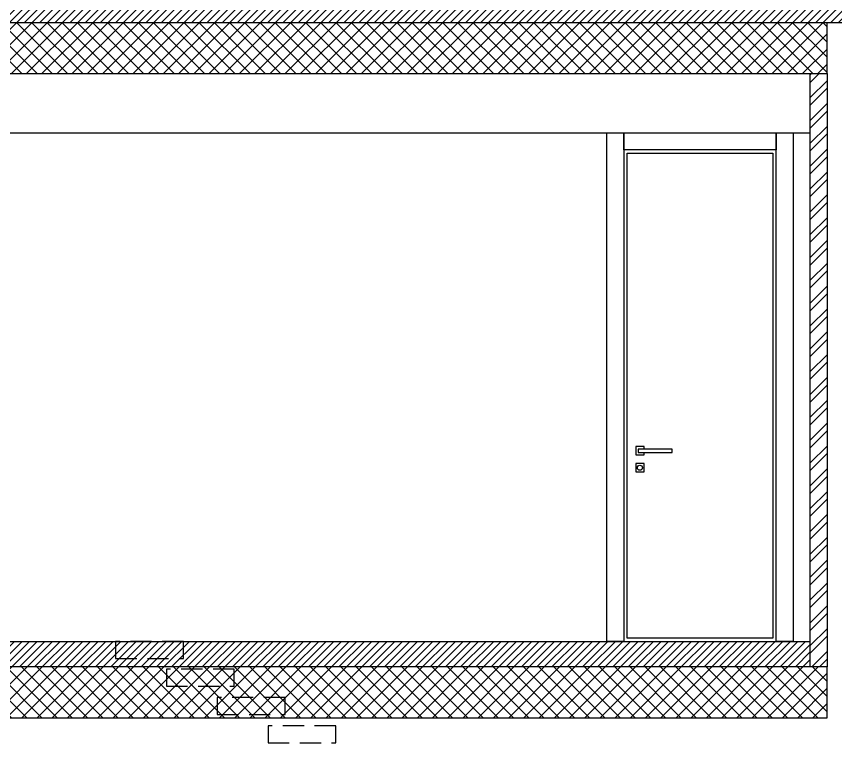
# Model space of a CAD drawing. Header units: millimetres. Extents: x 118878 to 201916, y 10986 to 20993.
# Drawn here: x 192667.4 to 193151, y 13278 to 13711.7 of the extents above; entities that cross this region are included whole.
import ezdxf

# ---------------------------------------------------------------- set-up
doc = ezdxf.new("R2010")
doc.units = ezdxf.units.MM
doc.header["$LTSCALE"] = 100
doc.linetypes.add('HIDDEN2', pattern=[0.1875, 0.125, -0.0625])
for name, color, linetype in [('0-hatch', 253, 'Continuous'), ('1', 1, 'Continuous'), ('2', 2, 'Continuous'), ('3', 3, 'Continuous'), ('4', 4, 'Continuous'), ('7', 7, 'Continuous'), ('8', 8, 'HIDDEN2')]:
    doc.layers.add(name, color=color, linetype=linetype)
pattern_1 = [(45, (-2195, -400), (-2.24506403, 2.24506403), [])]

# ---------------------------------------------------------------- blocks, each defined once
blk = doc.blocks.new('D-E-90')
at = {"layer": '1'}
blk.add_line((-100, 0), (-10, 0), dxfattribs=at)
for points in [[(-100, 0), (-110, 0), (-110, 300), (-100, 300)], [(-10, 290), (-100, 290), (-100, 300), (-10, 300)], [(0, 0), (-10, 0), (-10, 300), (0, 300)], [(-91.5, 111.5), (-71.5, 111.5), (-71.5, 113.5), (-91.5, 113.5)], [(-93, 100), (-88, 100), (-88, 105), (-93, 105)]]:
    blk.add_lwpolyline(points, close=True, dxfattribs=at)
blk.add_lwpolyline([(-88, 113.5), (-88, 115), (-93, 115), (-93, 110), (-88, 110), (-88, 111.5)], dxfattribs=at)
blk.add_circle((-90.5, 102.5), 1.5, dxfattribs=at)
at = {"layer": '2'}
blk.add_lwpolyline([(-12, 2), (-98, 2), (-98, 288), (-12, 288)], close=True, dxfattribs=at)

msp = doc.modelspace()

# ---------------------------------------------------------------- hatches: boundary and pattern name
at = {"layer": '0-hatch', "transparency": 33554687}
h = msp.add_hatch(dxfattribs=at)
h.set_pattern_fill('ANSI32', color=253, style=0, pattern_type=0)
h.set_pattern_definition([(45, (193579.97, 13784.474), (-6.73519, 6.73519), []), (45, (193584.46, 13784.474), (-6.73519, 6.73519), [])])
h.paths.add_polyline_path([(193595.98, 13841.97), (193545.98, 13841.97), (193545.98, 13707.97), (193575.98, 13707.97), (193575.98, 13757.97), (193595.98, 13757.97)], flags=0)
h.paths.add_polyline_path([(193400.98, 13812.97), (193380.98, 13812.97), (193380.98, 13722.97), (193400.98, 13722.97)], flags=0)
h.paths.add_polyline_path([(193320.98, 13812.97), (193300.98, 13812.97), (193300.98, 13722.97), (193320.98, 13722.97)], flags=0)
h.paths.add_polyline_path([(192375.98, 13812.97), (192355.98, 13812.97), (192355.98, 13722.97), (192375.98, 13722.97)], flags=0)
h.paths.add_polyline_path([(192295.98, 13841.97), (192265.98, 13841.97), (192265.98, 13707.97), (192295.98, 13707.97)], flags=0)
h.paths.add_polyline_path([(193615.98, 13677.97), (193595.98, 13677.97), (193595.98, 13327.97), (193615.98, 13327.97)], flags=0)
h.paths.add_polyline_path([(193390.98, 13677.97), (193380.98, 13677.97), (193380.98, 13327.97), (193390.98, 13327.97)], flags=0)
h.paths.add_polyline_path([(193165.98, 13657.97), (193155.98, 13657.97), (193155.98, 13327.97), (193165.98, 13327.97)], flags=0)
h.paths.add_polyline_path([(193145.98, 13677.97), (193135.98, 13677.97), (193135.98, 13327.97), (193145.98, 13327.97)], flags=0)
h.paths.add_polyline_path([(192605.98, 13642.97), (192625.98, 13642.97), (192625.98, 13677.97), (192605.98, 13677.97)], flags=0)
h = msp.add_hatch(dxfattribs=at)
h.set_pattern_fill('ANSI31', color=253, style=0, pattern_type=0)
h.set_pattern_definition(pattern_1)
h.paths.add_polyline_path([(193545.98, 13722.97), (192295.98, 13722.97), (192295.98, 13707.97), (193145.98, 13707.97), (193155.98, 13707.97), (193545.98, 13707.97)], flags=0)
h = msp.add_hatch(dxfattribs=at)
h.set_pattern_fill('ANSI37', color=253, scale=2, style=0, pattern_type=0)
h.set_pattern_definition([(45, (-2195, -400), (-4.49012806, 4.49012806), []), (135, (-2195, -400), (-4.49012806, -4.49012806), [])])
h.paths.add_polyline_path([(193155.98, 13327.97), (193155.98, 13277.97), (193195.98, 13277.97), (193195.98, 13297.97), (193523.48, 13297.97), (193523.48, 13277.97), (193563.48, 13277.97), (193563.48, 13297.97), (193610.98, 13297.97), (193610.98, 13327.97)], flags=0)
h.paths.add_polyline_path([(192200.98, 13327.97), (192200.98, 13297.97), (192435.98, 13297.97), (192435.98, 13277.97), (192475.98, 13277.97), (192475.98, 13297.97), (193145.98, 13297.97), (193145.98, 13327.97)], flags=0)
h.paths.add_polyline_path([(193145.98, 13707.97), (192200.98, 13707.97), (192200.98, 13677.97), (192435.98, 13677.97), (192435.98, 13657.97), (192475.98, 13657.97), (192475.98, 13677.97), (193145.98, 13677.97)], flags=0)
h.paths.add_polyline_path([(193155.98, 13707.97), (193155.98, 13677.97), (193155.98, 13657.97), (193195.98, 13657.97), (193195.98, 13677.97), (193523.48, 13677.97), (193523.48, 13657.97), (193563.48, 13657.97), (193563.48, 13677.97), (193610.98, 13677.97), (193610.98, 13707.97)], flags=0)
h = msp.add_hatch(dxfattribs=at)
h.set_pattern_fill('ANSI31', color=253, style=0, pattern_type=0)
h.set_pattern_definition(pattern_1)
h.paths.add_polyline_path([(193595.98, 13342.97), (193390.98, 13342.97), (193390.98, 13327.97), (193595.98, 13327.97)], flags=0)
h.paths.add_polyline_path([(193380.98, 13342.97), (193165.98, 13342.97), (193165.98, 13327.97), (193380.98, 13327.97)], flags=0)
h.paths.add_polyline_path([(193135.98, 13342.97), (192765.98, 13342.97), (192765.98, 13332.97), (192725.98, 13332.97), (192725.98, 13342.97), (192200.98, 13342.97), (192200.98, 13327.97), (193135.98, 13327.97)], flags=0)
h.paths.add_polyline_path([(192765.98, 13342.97), (192725.98, 13342.97), (192725.98, 13332.97), (192765.98, 13332.97)], flags=0)

# ---------------------------------------------------------------- linework, layer by layer
at = {"layer": '1'}
msp.add_line((193155.98, 13707.97), (193145.98, 13707.97), dxfattribs=at)
at = {"layer": '3'}
msp.add_lwpolyline([(192200.98, 13327.97), (192200.98, 13342.97), (193135.98, 13342.97)], dxfattribs=at)
at = {"layer": '4'}
msp.add_line((192195.98, 13642.97), (193135.98, 13642.97), dxfattribs=at)
at = {"layer": '7'}
msp.add_lwpolyline([(193145.98, 13707.97), (192200.98, 13707.97), (192200.98, 13677.97), (192435.98, 13677.97), (192435.98, 13657.97), (192475.98, 13657.97), (192475.98, 13677.97), (193145.98, 13677.97)], close=True, dxfattribs=at)
for points in [[(193145.98, 13677.97), (193145.98, 13327.97), (193135.98, 13327.97), (193135.98, 13677.97)], [(192200.98, 13327.97), (192200.98, 13297.97), (192435.98, 13297.97), (192435.98, 13277.97), (192475.98, 13277.97), (192475.98, 13297.97), (193145.98, 13297.97), (193145.98, 13327.97), (192200.98, 13327.97)]]:
    msp.add_lwpolyline(points, dxfattribs=at)
at = {"layer": '8'}
for points in [[(192725.98, 13332.97), (192765.98, 13332.97), (192765.98, 13342.97), (192725.98, 13342.97)], [(192755.98, 13316.57), (192795.98, 13316.57), (192795.98, 13326.57), (192755.98, 13326.57)], [(192785.98, 13299.87), (192825.98, 13299.87), (192825.98, 13309.87), (192785.98, 13309.87)], [(192815.98, 13283.17), (192855.98, 13283.17), (192855.98, 13293.17), (192815.98, 13293.17)]]:
    msp.add_lwpolyline(points, close=True, dxfattribs=at)

# ---------------------------------------------------------------- block references
at = {"layer": '1'}
msp.add_blockref('D-E-90', (193125.98, 13342.97), dxfattribs=at)

doc.saveas('drawing.dxf')
